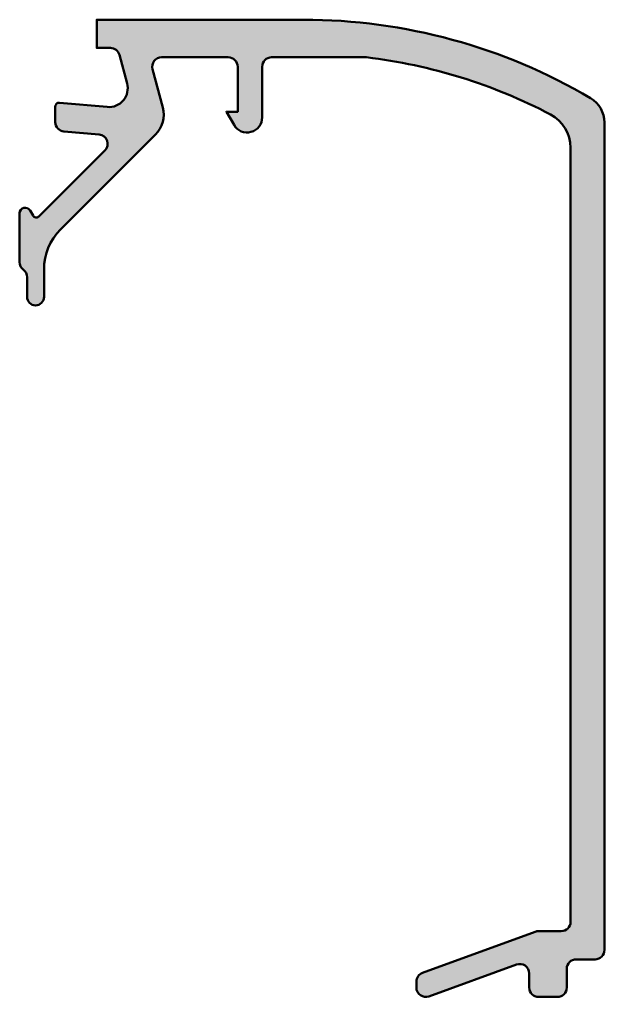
# Model space of a CAD drawing. Extents: x -4.1 to 27, y -52 to 0.
import ezdxf

# ---------------------------------------------------------------- set-up
doc = ezdxf.new("R2010")
doc.units = 0
doc.layers.add('0S-Alu contour', color=7, linetype='Continuous', lineweight=50)
doc.layers.add('0S-Alu hatch', color=252, linetype='Continuous', lineweight=25)

# ---------------------------------------------------------------- blocks, each defined once
blk = doc.blocks.new('174150__E103A389_AE40_40C8_9464_23AAB2C21925_')
at = {"layer": '0S-Alu hatch'}
h = blk.add_hatch(color=256, dxfattribs=at)
edge = h.paths.add_edge_path()
edge.add_line((11.00000000000003, 1.6e-14), (0, 0))
edge.add_line((0, 0), (2.27e-14, -1.5))
edge.add_line((2.27e-14, -1.5), (0.7294476391797616, -1.499999999999977))
edge.add_ellipse((0.7294476391797755, -2.000000000000027), major_axis=(-0.5000000000000502, 0), ratio=1, start_angle=195.0000000000016, end_angle=270.0000000000016, ccw=False)
edge.add_line((1.212410552324354, -1.87059047744874), (1.618717334976781, -3.386948033767294))
edge.add_ellipse((0.6527915086877063, -3.645767078869844), major_axis=(-1.000000000000014, 0), ratio=1, start_angle=84.9999999999992, end_angle=195.0000000000016, ccw=False)
edge.add_line((0.5656357659400326, -4.641961776961603), (-1.982568851450333, -4.419022760595407))
edge.add_arc((-1.99999999999988, -4.618261700213876), 0.2000000000001204, 84.99999999999856, 180)
edge.add_line((-2.2, -4.618261700213876), (-2.2, -5.447564169306315))
edge.add_arc((-1.700000000000142, -5.447564169306309), 0.4999999999998575, 180, 264.9999999999995)
edge.add_line((-1.743577871373963, -5.945661518352039), (0.1288923091988181, -6.109481431942526))
edge.add_ellipse((0.0853144378249973, -6.607578780988422), major_axis=(-0.5000000000000222, 0), ratio=1, start_angle=134.9999999999987, end_angle=265.00000000000114, ccw=False)
edge.add_line((0.4388678284182783, -6.96113217158172), (-3.068300219851244, -10.46830021985113))
edge.add_ellipse((-3.209721576088453, -10.32687886361384), major_axis=(-0.1999999999999129, 0), ratio=1, start_angle=29.59408690736319, end_angle=134.9999999999846, ccw=False)
edge.add_line((-3.383630756313436, -10.42564928951876), (-3.539136229662403, -10.15184436114241))
edge.add_arc((-3.799999999999968, -10.29999999999987), 0.2999999999999858, 29.59408690736719, 180)
edge.add_line((-4.099999999999954, -10.29999999999987), (-4.1, -12.89999999999998))
edge.add_arc((-3.600000000000067, -12.89999999999994), 0.4999999999999334, 180, 233.1301023541598)
edge.add_ellipse((-4.200000000000135, -13.69999999999998), major_axis=(-0.5000000000001354, 0), ratio=1, start_angle=180, end_angle=233.13010235414822, ccw=False)
edge.add_line((-3.7, -13.69999999999998), (-3.7, -14.75))
edge.add_arc((-3.249999999999988, -14.75), 0.4500000000000113, 180, 360)
edge.add_line((-2.799999999999977, -14.75), (-2.799999999999977, -13.2811183182042))
edge.add_ellipse((0.1999999999999185, -13.28111831820421), major_axis=(-2.999999999999895, 0), ratio=1, start_angle=314.99999999999847, end_angle=360, ccw=False)
edge.add_line((-1.921320343559592, -11.15979797464458), (3.12558825229712, -6.112889378787918))
edge.add_arc((2.064928080517284, -5.052229207007993), 1.500000000000084, 314.9999999999976, 375.0000000000002)
edge.add_line((3.513816819950966, -4.664000639354185), (2.968649773276093, -2.629409522551259))
edge.add_ellipse((3.451612686420619, -2.499999999999993), major_axis=(-0.4999999999999938, 0), ratio=1, start_angle=-90.00000000000227, end_angle=15.000000000000796, ccw=False)
edge.add_line((3.45161268642064, -2), (7, -2))
edge.add_ellipse((7, -2.5), major_axis=(-0.5, 0), ratio=1, start_angle=180, end_angle=270, ccw=False)
edge.add_line((7.5, -2.5), (7.5, -4.899999999999886))
edge.add_line((7.5, -4.899999999999886), (6.9, -4.899999999999909))
edge.add_line((6.9, -4.899999999999909), (7.303589838486232, -5.59903810567655))
edge.add_arc((7.99807621135332, -5.198076211353212), 0.8019237886466795, 209.9999999999998, 360)
edge.add_line((8.8, -5.198076211353211), (8.8, -2.500000000000023))
edge.add_ellipse((9.300000000000011, -2.500000000000011), major_axis=(-0.5000000000000107, 0), ratio=1, start_angle=270.00000000000125, end_angle=360, ccw=False)
edge.add_line((9.3, -2), (14.35261092284809, -2))
edge.add_ellipse((10.99999999999965, -30.00000000000252), major_axis=(-28.20000000000254, 0), ratio=1, start_angle=242.2477770877599, end_angle=263.1721325184851, ccw=False)
edge.add_ellipse((23.19999999999997, -6.813797206096664), major_axis=(-1.999999999999961, 0), ratio=1, start_angle=180, end_angle=242.24777708775952, ccw=False)
edge.add_line((25.19999999999993, -6.813797206096664), (25.20000000000003, -48))
edge.add_ellipse((24.70000000000005, -48), major_axis=(-0.4999999999999787, 0), ratio=1, start_angle=90, end_angle=180, ccw=False)
edge.add_line((24.70000000000005, -48.49999999999997), (23.49155222858886, -48.5))
edge.add_arc((23.49155222858906, -49.00000000000753), 0.5000000000075318, 90.00000000002402, 110.0000000000173)
edge.add_line((23.32054215692351, -48.53015368960755), (17.32898992833697, -50.71090035786429))
edge.add_arc((17.49999999999958, -51.18074666825685), 0.4999999999995513, 109.9999999999901, 180)
edge.add_line((17.00000000000003, -51.18074666825685), (17.00000000000002, -51.50000000000005))
edge.add_arc((17.49999999999999, -51.50000000000007), 0.4999999999999645, 180, 290.0000000000062)
edge.add_line((17.67101007166286, -51.96984631039297), (22.32898992833725, -50.27448029075185))
edge.add_ellipse((22.50000000000004, -50.74432660114478), major_axis=(-0.4999999999999574, 0), ratio=1, start_angle=180, end_angle=289.9999999999966, ccw=False)
edge.add_line((23, -50.74432660114478), (23, -51.49999999999991))
edge.add_arc((23.50000000000008, -51.49999999999995), 0.5000000000000853, 180, 269.9999999999931)
edge.add_line((23.50000000000003, -52.00000000000002), (24.5, -52))
edge.add_arc((24.49999999999993, -51.49999999999993), 0.500000000000071, 270.0000000000081, 360)
edge.add_line((25, -51.49999999999993), (25, -50.49999999999998))
edge.add_ellipse((25.49999999999996, -50.49999999999996), major_axis=(-0.499999999999961, 0), ratio=1, start_angle=269.9999999999955, end_angle=360, ccw=False)
edge.add_line((25.5, -50), (26.49999999999998, -50))
edge.add_arc((26.49999999999995, -49.49999999999994), 0.500000000000057, 270.0000000000033, 360)
edge.add_line((27.00000000000001, -49.49999999999994), (26.99999999999998, -5.464311707229285))
edge.add_arc((25.50000000000008, -5.464311707229257), 1.4999999999999, 0, 59.41793682283361)
edge.add_arc((11.00000000000004, -30.00000000000016), 30.00000000000018, 59.41793682283423, 90.00000000000003)
at = {"layer": '0S-Alu contour', "color": 7}
for points in [[(11.00000000000003, 1.6e-14), (0, 0), (2.27e-14, -1.5), (0.7294476391797616, -1.499999999999977)], [(1.212410552324354, -1.87059047744874), (1.618717334976781, -3.386948033767294)], [(3.45161268642064, -2), (7, -2)], [(9.3, -2), (14.35261092284809, -2)], [(7.5, -2.5), (7.5, -4.899999999999886), (6.9, -4.899999999999909), (7.303589838486232, -5.59903810567655)], [(8.8, -5.198076211353211), (8.8, -2.500000000000023)], [(3.513816819950966, -4.664000639354185), (2.968649773276093, -2.629409522551259)], [(-2.2, -4.618261700213876), (-2.2, -5.447564169306315)], [(0.5656357659400326, -4.641961776961603), (-1.982568851450333, -4.419022760595407)], [(27.00000000000001, -49.49999999999994), (26.99999999999998, -5.464311707229285)], [(-1.921320343559592, -11.15979797464458), (3.12558825229712, -6.112889378787918)], [(-1.743577871373963, -5.945661518352039), (0.1288923091988181, -6.109481431942526)], [(0.4388678284182783, -6.96113217158172), (-3.068300219851244, -10.46830021985113)], [(25.19999999999993, -6.813797206096664), (25.20000000000003, -48)], [(-4.099999999999954, -10.29999999999987), (-4.1, -12.89999999999998)], [(-3.383630756313436, -10.42564928951876), (-3.539136229662403, -10.15184436114241)], [(-2.799999999999977, -14.75), (-2.799999999999977, -13.2811183182042)], [(-3.7, -13.69999999999998), (-3.7, -14.75)], [(23.32054215692351, -48.53015368960755), (17.32898992833697, -50.71090035786429)], [(24.70000000000005, -48.49999999999997), (23.49155222858886, -48.5)], [(17.67101007166286, -51.96984631039297), (22.32898992833725, -50.27448029075185)], [(25.5, -50), (26.49999999999998, -50)], [(23, -50.74432660114478), (23, -51.49999999999991)], [(25, -51.49999999999993), (25, -50.49999999999998)], [(17.00000000000003, -51.18074666825685), (17.00000000000002, -51.50000000000005)], [(23.50000000000003, -52.00000000000002), (24.5, -52)]]:
    blk.add_lwpolyline(points, dxfattribs=at)
for centre, radius, start, end in [((11.00000000000004, -30.00000000000016), 30.00000000000018, 59.41793682283423, 90.00000000000003), ((-1.99999999999988, -4.618261700213876), 0.2000000000001204, 84.99999999999856, 180), ((2.064928080517284, -5.052229207007993), 1.500000000000084, 314.9999999999976, 15.00000000000019), ((25.50000000000008, -5.464311707229257), 1.4999999999999, 0, 59.41793682283361), ((7.99807621135332, -5.198076211353212), 0.8019237886466795, 209.9999999999998, 0), ((-1.700000000000142, -5.447564169306309), 0.4999999999998575, 180, 264.9999999999995), ((-3.799999999999968, -10.29999999999987), 0.2999999999999858, 29.59408690736719, 180), ((-3.600000000000067, -12.89999999999994), 0.4999999999999334, 180, 233.1301023541598), ((-3.249999999999988, -14.75), 0.4500000000000113, 180, 0), ((23.49155222858906, -49.00000000000753), 0.5000000000075318, 90.00000000002402, 110.0000000000173), ((26.49999999999995, -49.49999999999994), 0.500000000000057, 270.0000000000033, 0), ((17.49999999999958, -51.18074666825685), 0.4999999999995513, 109.9999999999901, 180), ((17.49999999999999, -51.50000000000007), 0.4999999999999645, 180, 290.0000000000062), ((23.50000000000008, -51.49999999999995), 0.5000000000000853, 180, 269.9999999999931), ((24.49999999999993, -51.49999999999993), 0.500000000000071, 270.0000000000081, 0)]:
    blk.add_arc(centre, radius, start, end, dxfattribs=at)
at = {"layer": '0S-Alu contour', "color": 7, "extrusion": (0, 0, -1)}
for centre, radius, start, end in [((-0.7294476391797755, -2.000000000000027), 0.5000000000000502, 89.99999999999841, 164.9999999999984), ((-3.451612686420619, -2.499999999999993), 0.4999999999999938, 344.9999999999992, 90.00000000000239), ((-7, -2.5), 0.5, 90, 180), ((-9.300000000000011, -2.500000000000011), 0.5000000000000107, 0, 89.99999999999876), ((-10.99999999999965, -30.00000000000252), 28.20000000000254, 96.82786748151489, 117.7522229122401), ((-0.6527915086877063, -3.645767078869844), 1.000000000000014, 164.9999999999984, 275.0000000000008), ((-23.19999999999997, -6.813797206096664), 1.999999999999961, 117.7522229122405, 180), ((-0.0853144378249973, -6.607578780988422), 0.5000000000000222, 94.99999999999883, 225.0000000000013), ((3.209721576088453, -10.32687886361384), 0.1999999999999129, 225.0000000000154, 330.4059130926368), ((-0.1999999999999185, -13.28111831820421), 2.999999999999896, 0, 45.00000000000155), ((4.200000000000135, -13.69999999999998), 0.5000000000001354, 126.8698976458518, 180), ((-24.70000000000005, -48), 0.4999999999999787, 180, 270), ((-22.50000000000004, -50.74432660114478), 0.4999999999999574, 70.00000000000338, 180), ((-25.49999999999996, -50.49999999999996), 0.499999999999961, 0, 90.00000000000448)]:
    blk.add_arc(centre, radius, start, end, dxfattribs=at)
blk = doc.blocks.new('174150__75252297_3364_48F4_88E8_0BCF14906CF2_')
at = {"layer": '0S-Alu contour', "color": 7}
blk.add_blockref('174150__E103A389_AE40_40C8_9464_23AAB2C21925_', (0, 0), dxfattribs=at)

msp = doc.modelspace()

# ---------------------------------------------------------------- block references
at = {"layer": '0S-Alu contour', "color": 7}
msp.add_blockref('174150__75252297_3364_48F4_88E8_0BCF14906CF2_', (0, 0), dxfattribs=at)

doc.saveas('drawing.dxf')
